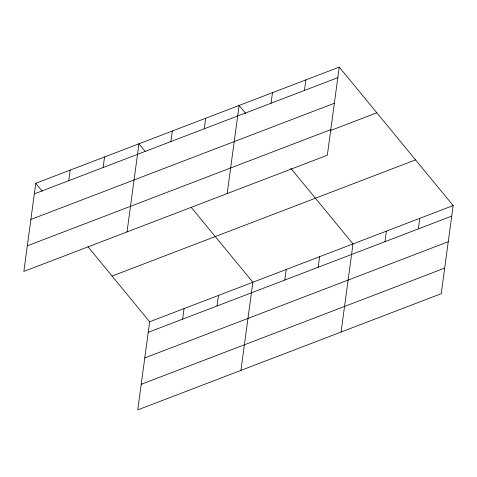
<?xml version="1.0" encoding="UTF-8"?>
<svg xmlns="http://www.w3.org/2000/svg" width="477" height="477" viewBox="0 0 477 477"><rect width="100%" height="100%" fill="white"/><g stroke="black" fill="none" stroke-linecap="round" stroke-linejoin="round"><path stroke-width="0.72" d="M35.763 183.299L23.85 271.431L327.335 155.234L339.248 67.108L35.763 183.299L42.346 191.295M68.736 180.688L70.161 170.134M103.127 167.522L104.552 156.963M127.031 231.923L138.95 143.792L145.056 151.221M170.903 141.568L172.334 131.014M87.995 246.794L149.665 321.766L137.752 409.892L441.237 293.701L453.15 205.569L339.248 67.108M204.287 128.79L205.718 118.23M182.637 319.155L184.062 308.595M227.183 193.579L239.096 105.447L245.679 113.448M217.029 305.984L218.454 295.43M271.055 103.229L272.48 92.669M240.939 370.39L252.852 282.259L191.176 207.286M304.439 90.445L305.864 79.886M284.805 280.035L286.236 269.475M318.189 267.251L319.62 256.698M341.085 332.046L352.998 243.914L290.857 168.369M384.957 241.69L386.382 231.136M418.341 228.912L419.766 218.353M34.338 193.859L337.823 77.662M30.88 219.456L334.359 103.265M27.308 245.828L330.794 129.637M330.239 130.638L376.836 112.799M112.077 276.07L415.562 159.878M149.665 321.766L453.15 205.569M148.24 332.32L451.725 216.129M144.781 357.923L448.261 241.726M141.216 384.295L444.695 268.104"/></g></svg>
